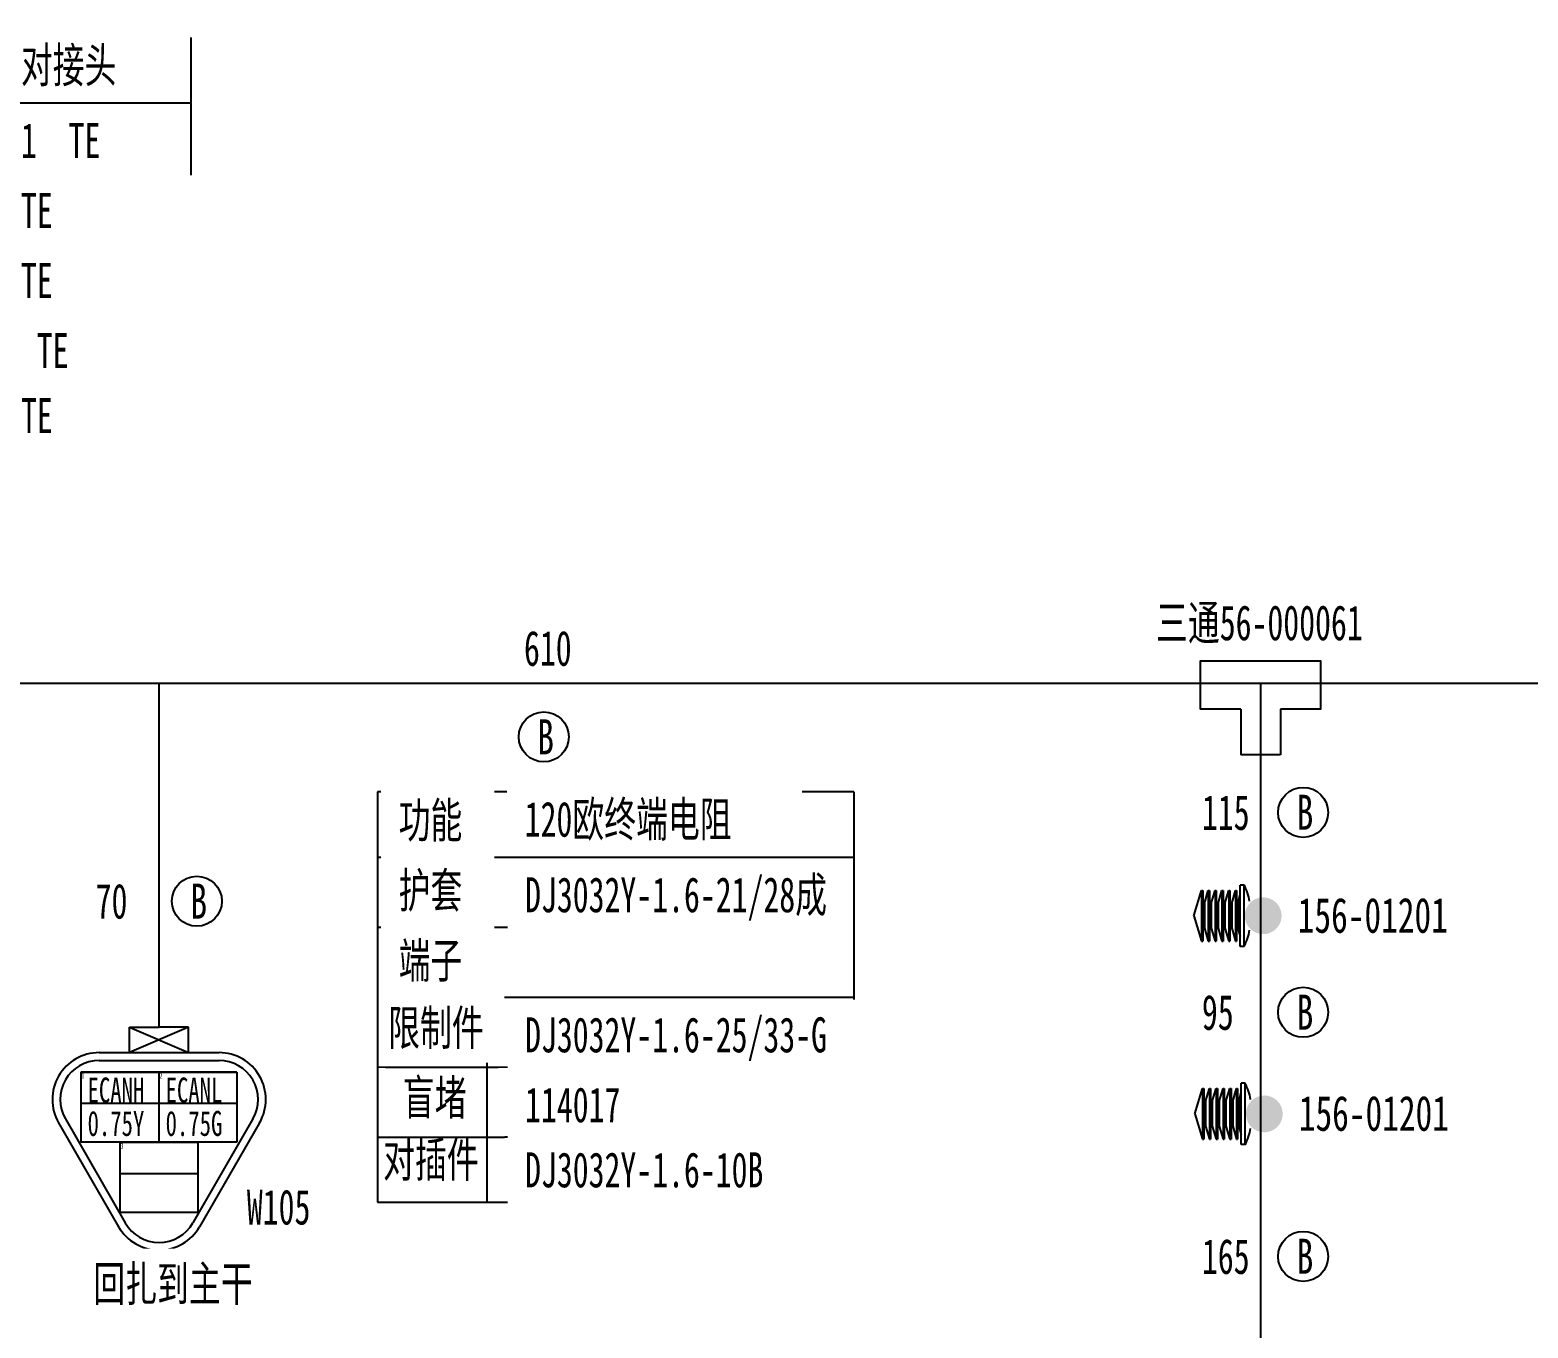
# Model space of a CAD drawing. Header units: millimetres. Extents: x 3853 to 7217, y 3585 to 4426.
# Drawn here: x 5611 to 5760.7, y 3745.2 to 3874.9 of the extents above; entities that cross this region are included whole.
import ezdxf

# ---------------------------------------------------------------- set-up
doc = ezdxf.new("R2010")
doc.units = ezdxf.units.MM
doc.layers.get('0').update_dxf_attribs({"lineweight": 25})
doc.layers.add('_0', color=7, linetype='Continuous', lineweight=25)
doc.layers.add('图框层', color=7, linetype='Continuous', lineweight=25)
doc.styles.get("Standard").update_dxf_attribs({"font": ''})
doc.styles.add('仿宋体', font='', dxfattribs={"width": 0.7, "height": 3.5})
doc.styles.add('标准', font='', dxfattribs={"width": 0.667})
doc.styles.get('Standard').set_extended_font_data('SimSun')
doc.styles.get('仿宋体').set_extended_font_data('SimSun')
doc.styles.get('标准').set_extended_font_data('SimSun')

msp = doc.modelspace()

# ---------------------------------------------------------------- hatches: boundary and pattern name
h = msp.add_hatch(color=0)
h.dxf.hatch_style = 1
edge = h.paths.add_edge_path()
edge.add_arc((5734.28, 3786.36), 1.84, 90, 450)
h = msp.add_hatch(color=0)
h.dxf.hatch_style = 1
edge = h.paths.add_edge_path()
edge.add_arc((5734.39, 3766.56), 1.84, 90, 450)

# ---------------------------------------------------------------- linework, layer by layer
at = {"color": 0}
for p, q in [((5727.35, 3786.36), (5728.11, 3788.89)), ((5728.11, 3788.89), (5728.11, 3787.57)), ((5728.11, 3788.89), (5728.23, 3788.89)), ((5728.23, 3788.89), (5728.23, 3783.83)), ((5728.41, 3787.6), (5728.79, 3788.89)), ((5728.79, 3788.89), (5728.79, 3787.57)), ((5728.79, 3788.89), (5728.91, 3788.89)), ((5728.91, 3788.89), (5728.91, 3783.83)), ((5729.09, 3787.6), (5729.47, 3788.89)), ((5729.47, 3788.89), (5729.47, 3787.57)), ((5729.47, 3788.89), (5729.59, 3788.89)), ((5729.59, 3788.89), (5729.59, 3783.83)), ((5729.77, 3787.6), (5730.15, 3788.89)), ((5730.15, 3788.89), (5730.15, 3787.57)), ((5730.15, 3788.89), (5730.27, 3788.89)), ((5730.27, 3788.89), (5730.27, 3783.83)), ((5730.45, 3787.6), (5730.83, 3788.89)), ((5730.83, 3788.89), (5730.83, 3787.57)), ((5730.83, 3788.89), (5730.95, 3788.89)), ((5730.95, 3788.89), (5730.95, 3783.83)), ((5731.13, 3787.6), (5731.51, 3788.89)), ((5731.51, 3788.89), (5731.51, 3787.57)), ((5731.51, 3788.89), (5731.61, 3788.89)), ((5731.61, 3788.89), (5731.61, 3783.83)), ((5731.73, 3787.6), (5731.98, 3788.45)), ((5732.38, 3789.43), (5731.98, 3789.43)), ((5731.98, 3783.29), (5731.98, 3789.43)), ((5732.38, 3783.29), (5732.38, 3789.43)), ((5728.11, 3787.57), (5728.11, 3783.83)), ((5728.23, 3787.6), (5728.41, 3787.6)), ((5728.41, 3787.6), (5728.41, 3785.12)), ((5728.79, 3787.57), (5728.79, 3783.83)), ((5728.91, 3787.6), (5729.09, 3787.6)), ((5729.09, 3787.6), (5729.09, 3785.12)), ((5729.47, 3787.57), (5729.47, 3783.83)), ((5729.59, 3787.6), (5729.77, 3787.6)), ((5729.77, 3787.6), (5729.77, 3785.12)), ((5730.15, 3787.57), (5730.15, 3783.83)), ((5730.27, 3787.6), (5730.45, 3787.6)), ((5730.45, 3787.6), (5730.45, 3785.12)), ((5730.83, 3787.57), (5730.83, 3783.83)), ((5730.95, 3787.6), (5731.13, 3787.6)), ((5731.13, 3787.6), (5731.13, 3785.12)), ((5731.51, 3787.57), (5731.51, 3783.83)), ((5731.61, 3787.6), (5731.73, 3787.6)), ((5731.73, 3787.6), (5731.73, 3785.12)), ((5727.35, 3786.36), (5728.11, 3783.83)), ((5728.23, 3785.12), (5728.41, 3785.12)), ((5728.41, 3785.12), (5728.79, 3783.83)), ((5728.91, 3785.12), (5729.09, 3785.12)), ((5729.09, 3785.12), (5729.47, 3783.83)), ((5729.59, 3785.12), (5729.77, 3785.12)), ((5729.77, 3785.12), (5730.15, 3783.83)), ((5730.27, 3785.12), (5730.45, 3785.12)), ((5730.45, 3785.12), (5730.83, 3783.83)), ((5730.95, 3785.12), (5731.13, 3785.12)), ((5731.13, 3785.12), (5731.51, 3783.83)), ((5731.61, 3785.12), (5731.73, 3785.12)), ((5731.73, 3785.12), (5731.98, 3784.27)), ((5728.11, 3783.83), (5728.23, 3783.83)), ((5728.79, 3783.83), (5728.91, 3783.83)), ((5729.47, 3783.83), (5729.59, 3783.83)), ((5730.15, 3783.83), (5730.27, 3783.83)), ((5730.83, 3783.83), (5730.95, 3783.83)), ((5731.51, 3783.83), (5731.61, 3783.83)), ((5732.38, 3783.29), (5731.98, 3783.29)), ((5727.46, 3766.56), (5728.22, 3769.1)), ((5728.22, 3769.1), (5728.22, 3767.78)), ((5728.22, 3769.1), (5728.34, 3769.1)), ((5728.34, 3769.1), (5728.34, 3764.03)), ((5728.51, 3767.81), (5728.9, 3769.1)), ((5728.9, 3769.1), (5728.9, 3767.78)), ((5728.9, 3769.1), (5729.02, 3769.1)), ((5729.02, 3769.1), (5729.02, 3764.03)), ((5729.19, 3767.81), (5729.58, 3769.1)), ((5729.58, 3769.1), (5729.58, 3767.78)), ((5729.58, 3769.1), (5729.7, 3769.1)), ((5729.7, 3769.1), (5729.7, 3764.03)), ((5729.87, 3767.81), (5730.26, 3769.1)), ((5730.26, 3769.1), (5730.26, 3767.78)), ((5730.26, 3769.1), (5730.38, 3769.1)), ((5730.38, 3769.1), (5730.38, 3764.03)), ((5730.55, 3767.81), (5730.94, 3769.1)), ((5730.94, 3769.1), (5730.94, 3767.78)), ((5730.94, 3769.1), (5731.06, 3769.1)), ((5731.06, 3769.1), (5731.06, 3764.03)), ((5731.23, 3767.81), (5731.62, 3769.1)), ((5731.62, 3769.1), (5731.62, 3767.78)), ((5731.62, 3769.1), (5731.72, 3769.1)), ((5731.72, 3769.1), (5731.72, 3764.03)), ((5732.49, 3769.64), (5732.09, 3769.64)), ((5732.09, 3763.49), (5732.09, 3769.64)), ((5732.49, 3763.49), (5732.49, 3769.64)), ((5728.22, 3767.78), (5728.22, 3764.03)), ((5728.34, 3767.81), (5728.51, 3767.81)), ((5728.51, 3767.81), (5728.51, 3765.32)), ((5728.9, 3767.78), (5728.9, 3764.03)), ((5729.02, 3767.81), (5729.19, 3767.81)), ((5729.19, 3767.81), (5729.19, 3765.32)), ((5729.58, 3767.78), (5729.58, 3764.03)), ((5729.7, 3767.81), (5729.87, 3767.81)), ((5729.87, 3767.81), (5729.87, 3765.32)), ((5730.26, 3767.78), (5730.26, 3764.03)), ((5730.38, 3767.81), (5730.55, 3767.81)), ((5730.55, 3767.81), (5730.55, 3765.32)), ((5730.94, 3767.78), (5730.94, 3764.03)), ((5731.06, 3767.81), (5731.23, 3767.81)), ((5731.23, 3767.81), (5731.23, 3765.32)), ((5731.62, 3767.78), (5731.62, 3764.03)), ((5731.72, 3767.81), (5731.84, 3767.81)), ((5731.84, 3767.81), (5732.09, 3768.65)), ((5731.84, 3767.81), (5731.84, 3765.32)), ((5727.46, 3766.56), (5728.22, 3764.03)), ((5728.34, 3765.32), (5728.51, 3765.32)), ((5728.51, 3765.32), (5728.9, 3764.03)), ((5729.02, 3765.32), (5729.19, 3765.32)), ((5729.19, 3765.32), (5729.58, 3764.03)), ((5729.7, 3765.32), (5729.87, 3765.32)), ((5729.87, 3765.32), (5730.26, 3764.03)), ((5730.38, 3765.32), (5730.55, 3765.32)), ((5730.55, 3765.32), (5730.94, 3764.03)), ((5731.06, 3765.32), (5731.23, 3765.32)), ((5731.23, 3765.32), (5731.62, 3764.03)), ((5731.72, 3765.32), (5731.84, 3765.32)), ((5731.84, 3765.32), (5732.09, 3764.48)), ((5728.22, 3764.03), (5728.34, 3764.03)), ((5728.9, 3764.03), (5729.02, 3764.03)), ((5729.58, 3764.03), (5729.7, 3764.03)), ((5730.26, 3764.03), (5730.38, 3764.03)), ((5730.94, 3764.03), (5731.06, 3764.03)), ((5731.62, 3764.03), (5731.72, 3764.03)), ((5732.49, 3763.49), (5732.09, 3763.49))]:
    msp.add_line(p, q, dxfattribs=at)
for p, q in [((5626.87, 3775.21), (5620.97, 3772.68)), ((5620.97, 3775.21), (5626.87, 3772.68)), ((5620.97, 3775.21), (5623.92, 3775.21)), ((5620.97, 3772.68), (5620.97, 3775.21)), ((5626.87, 3775.21), (5623.92, 3775.21)), ((5626.87, 3772.68), (5626.87, 3775.21)), ((5617.93, 3772.68), (5629.91, 3772.68)), ((5617.93, 3771.9), (5629.91, 3771.9)), ((5620.97, 3772.68), (5626.87, 3772.68)), ((5623.9, 3770.74), (5616.1, 3770.74)), ((5616.1, 3770.74), (5616.1, 3763.72)), ((5616.1, 3770.74), (5623.9, 3770.74)), ((5631.7, 3770.74), (5623.9, 3770.74)), ((5623.9, 3770.74), (5623.9, 3763.72)), ((5623.9, 3770.74), (5631.7, 3770.74)), ((5623.9, 3770.74), (5623.9, 3763.72)), ((5631.7, 3770.74), (5631.7, 3763.72)), ((5616.1, 3767.62), (5623.9, 3767.62)), ((5623.9, 3767.62), (5631.7, 3767.62)), ((5614.55, 3766.05), (5620.54, 3755.67)), ((5633.29, 3766.05), (5627.3, 3755.67)), ((5613.87, 3765.66), (5619.87, 3755.28)), ((5633.96, 3765.66), (5627.97, 3755.28)), ((5623.9, 3763.72), (5616.1, 3763.72)), ((5627.8, 3763.72), (5620, 3763.72)), ((5620, 3763.72), (5620, 3756.7)), ((5620, 3763.72), (5627.8, 3763.72)), ((5631.7, 3763.72), (5623.9, 3763.72)), ((5627.8, 3763.72), (5627.8, 3756.7)), ((5620, 3760.6), (5627.8, 3760.6)), ((5627.8, 3756.7), (5620, 3756.7))]:
    msp.add_line(p, q)
for centre, start, end in [((5725.84, 3786.36), 11.537, 25.1507), ((5725.84, 3786.36), 334.8493, 348.463), ((5725.94, 3766.56), 11.537, 25.1507), ((5725.94, 3766.56), 334.8493, 348.463)]:
    msp.add_arc(centre, 7.23, start, end, dxfattribs=at)
for centre, radius, start, end in [((5617.93, 3768), 4.68, 90, 210), ((5617.93, 3768), 3.9, 90, 210), ((5629.91, 3768), 4.68, 330, 90), ((5629.91, 3768), 3.9, 330, 90), ((5623.92, 3757.62), 3.9, 210, 330), ((5623.92, 3757.62), 4.68, 210, 330)]:
    msp.add_arc(centre, radius, start, end)
at = {"layer": '_0', "color": 0, "linetype": 'ByBlock', "lineweight": -3}
for p, q in [((5627.09, 3874.11), (5579.49, 3874.11)), ((5579.47, 3860.61), (5627.09, 3860.61)), ((5579.48, 3853.61), (5627.09, 3853.61)), ((5579.49, 3853.61), (5627.09, 3853.61)), ((5579.49, 3846.61), (5627.09, 3846.62)), ((5627.08, 3839.62), (5579.47, 3839.62)), ((5579.49, 3839.62), (5627.09, 3839.63)), ((6170.97, 3809.56), (5520.84, 3809.56)), ((5732.03, 3807.02), (5732.03, 3802.44)), ((5736.01, 3807.02), (5736.01, 3802.44)), ((5736.01, 3802.44), (5732.03, 3802.44)), ((5693.36, 3798.73), (5645.75, 3798.73)), ((5645.74, 3785.23), (5693.36, 3785.23)), ((5645.75, 3778.23), (5693.36, 3778.23)), ((5645.75, 3778.23), (5693.36, 3778.23)), ((5693.35, 3764.24), (5645.74, 3764.24))]:
    msp.add_line(p, q, dxfattribs=at)
at = {"layer": '_0', "color": 0}
for p, q in [((5579.49, 3867.61), (5627.09, 3867.59)), ((5579.47, 3833.12), (5627.08, 3833.1)), ((5645.75, 3792.23), (5693.36, 3792.22)), ((5645.74, 3757.74), (5693.35, 3757.73))]:
    msp.add_line(p, q, dxfattribs=at)
at = {"layer": '_0', "lineweight": -3}
for p, q in [((5623.92, 3775.21), (5623.92, 3809.56)), ((5734.02, 3809.56), (5734.02, 3727.45))]:
    msp.add_line(p, q, dxfattribs=at)
at = {"layer": '_0', "color": 0, "linetype": 'ByBlock', "lineweight": -3}
msp.add_lwpolyline([(5732.03, 3807.02), (5728.02, 3807.02), (5728.02, 3811.85), (5740.02, 3811.85), (5740.02, 3807.02), (5736.01, 3807.02)], dxfattribs=at)
at = {"layer": '_0', "linetype": 'ByBlock', "lineweight": -3}
msp.add_circle((5662.37, 3804.23), 2.5, dxfattribs=at)
at = {"layer": '_0', "color": 0, "linetype": 'ByBlock', "lineweight": -3}
for centre in [(5738.27, 3796.69), (5627.7, 3787.81), (5738.27, 3776.71), (5738.27, 3752.32)]:
    msp.add_circle(centre, 2.5, dxfattribs=at)

# ---------------------------------------------------------------- texts
at = {"width": 0.6}
for s, p in [('1', (5616.17, 3770.1)), ('2', (5623.97, 3770.1)), ('3', (5620.07, 3763.08))]:
    msp.add_text(s, height=0.585, dxfattribs=at).set_placement(p)
at = {"layer": '_0', "linetype": 'ByBlock', "lineweight": -3, "insert": (5660.39, 3814.84), "char_height": 3.5, "width": 6.8009, "attachment_point": 1, "style": '标准'}
msp.add_mtext('610', dxfattribs=at)
at = {"layer": '_0', "linetype": 'ByBlock', "lineweight": -3, "insert": (5661.72, 3805.99), "char_height": 3.5, "attachment_point": 1, "style": '标准'}
msp.add_mtext('{\\W0.7;B}', dxfattribs=at)
at = {"layer": '_0', "color": 0, "linetype": 'ByBlock', "lineweight": -3, "char_height": 3.5, "attachment_point": 1, "style": '标准'}
for s, insert, width in [('115', (5728.15, 3798.44), 5.8687), ('70', (5617.58, 3789.57), 15.1586), ('95', (5728.15, 3778.46), 5.8687), ('W105', (5632.69, 3759), 15.1586), ('165', (5728.15, 3754.07), 5.8687)]:
    msp.add_mtext(s, dxfattribs=dict(at, insert=insert, width=width))
for insert in [(5737.62, 3798.45), (5627.05, 3789.57), (5737.62, 3778.47), (5737.62, 3754.08)]:
    msp.add_mtext('{\\W0.7;B}', dxfattribs=dict(at, insert=insert))
at = {"layer": '_0', "color": 0, "char_height": 2.5, "width": 4.9731, "attachment_point": 1, "style": '标准'}
for s, insert in [('\\pxsm0.8,qc,t0.32;{\\fFangSong_GB2312|b0|i0|c134|p2;ECANH\\P0.75Y}', (5617.12, 3770.19)), ('\\pxsm0.8,qc,t0.32;{\\fFangSong_GB2312|b0|i0|c134|p2;ECANL\\P0.75G}', (5624.92, 3770.19))]:
    msp.add_mtext(s, dxfattribs=dict(at, insert=insert))
at = {"layer": '图框层', "color": 0, "char_height": 3.5, "width": 10.611, "attachment_point": 1, "style": '仿宋体'}
for insert in [(5737.73, 3788.16), (5737.84, 3768.37)]:
    msp.add_mtext('{\\f仿宋_GB2312|b0|i0|c134|p2;156-01201}', dxfattribs=dict(at, insert=insert))

# ---------------------------------------------------------------- next in the draw order: texts
at = {"layer": '_0', "color": 0, "char_height": 3.5, "attachment_point": 1, "style": '标准', "bg_fill": 2}
for s, insert, width in [('{\\fFangSong_GB2312|b0|i0|c134|p2;发动机线束对接头}', (5594.19, 3873.13), 32.2937), ('\\pxqc;{\\fFangSong_GB2312|b0|i0|c134|p2;三通56-000061}', (5723.63, 3817.39), 20.5328), ('{\\fFangSong_GB2312|b0|i0|c134|p2;120欧终端电阻}', (5660.46, 3797.76), 25.971), ('{\\fFangSong_GB2312|b0|i0|c134|p2;盲堵}', (5648.28, 3769.95), 7.8037)]:
    msp.add_mtext(s, dxfattribs=dict(at, insert=insert, width=width))
at = {"layer": '_0', "color": 1, "insert": (5617.35, 3751.34), "char_height": 3.5, "width": 25.971, "attachment_point": 1, "style": '标准', "bg_fill": 2}
msp.add_mtext('{\\fFangSong_GB2312|b0|i0|c134|p2;回扎到主干}', dxfattribs=at)

# ---------------------------------------------------------------- next in the draw order: linework, layer by layer
at = {"layer": '_0', "color": 0, "linetype": 'ByBlock', "lineweight": -3}
msp.add_line((5645.75, 3771.23), (5693.36, 3771.25), dxfattribs=at)

# ---------------------------------------------------------------- next in the draw order: texts
at = {"layer": '_0', "color": 0, "char_height": 3.5, "attachment_point": 1, "style": '标准', "bg_fill": 2}
for s, insert, width in [('{\\fFangSong_GB2312|b0|i0|c134|p2;1-1418469-1  TE}', (5594.23, 3865.59), 35.8921), ('{\\fFangSong_GB2312|b0|i0|c134|p2;DJ3032Y-1.6-21/28成}', (5660.5, 3790.21), 35.8921), ('{\\fFangSong_GB2312|b0|i0|c134|p2;对插件}', (5646.31, 3763.75), 10.412)]:
    msp.add_mtext(s, dxfattribs=dict(at, insert=insert, width=width))

# ---------------------------------------------------------------- next in the draw order: linework, layer by layer
at = {"layer": '_0', "lineweight": -3}
for p, q in [((5627.09, 3874.11), (5627.08, 3833.1)), ((5693.36, 3798.73), (5693.35, 3757.73))]:
    msp.add_line(p, q, dxfattribs=at)
at = {"layer": '_0', "color": 0, "linetype": 'ByBlock', "lineweight": -3}
for p, q in [((5656.66, 3798.73), (5656.67, 3757.74)), ((5645.76, 3764.24), (5693.36, 3764.26))]:
    msp.add_line(p, q, dxfattribs=at)
at = {"layer": '_0', "color": 0, "lineweight": -3}
msp.add_line((5645.74, 3764.24), (5645.74, 3757.74), dxfattribs=at)

# ---------------------------------------------------------------- next in the draw order: texts
at = {"layer": '_0', "color": 0, "char_height": 3.5, "attachment_point": 1, "style": '标准', "bg_fill": 2}
for s, insert, width in [('{\\fFangSong_GB2312|b0|i0|c134|p2;1241380-1 TE}', (5594.23, 3858.59), 35.8921), ('{\\fFangSong_GB2312|b0|i0|c134|p2;功能}', (5647.86, 3797.65), 7.8037), ('{\\fFangSong_GB2312|b0|i0|c134|p2;DJ3032Y-1.6-10B}', (5660.5, 3762.72), 35.8921)]:
    msp.add_mtext(s, dxfattribs=dict(at, insert=insert, width=width))

# ---------------------------------------------------------------- next in the draw order: texts
for s, insert, width in [('{\\fFangSong_GB2312|b0|i0|c134|p2;964972-1  TE}', (5594.23, 3851.59), 35.8921), ('{\\fFangSong_GB2312|b0|i0|c134|p2;护套}', (5647.86, 3790.65), 7.8037)]:
    msp.add_mtext(s, dxfattribs=dict(at, insert=insert, width=width))

# ---------------------------------------------------------------- next in the draw order: linework, layer by layer
at = {"layer": '_0', "color": 0, "lineweight": -3}
msp.add_line((5645.75, 3798.73), (5645.75, 3792.23), dxfattribs=at)

# ---------------------------------------------------------------- next in the draw order: texts
at = {"layer": '_0', "color": 0, "char_height": 3.5, "attachment_point": 1, "style": '标准', "bg_fill": 2}
for s, insert, width in [('{\\fFangSong_GB2312|b0|i0|c134|p2;1394132-1  TE}', (5594.23, 3844.59), 35.8921), ('{\\fFangSong_GB2312|b0|i0|c134|p2;端子}', (5647.86, 3783.65), 7.8037)]:
    msp.add_mtext(s, dxfattribs=dict(at, insert=insert, width=width))

# ---------------------------------------------------------------- next in the draw order: linework, layer by layer
at = {"layer": '_0', "color": 0, "lineweight": -3}
msp.add_line((5645.75, 3792.23), (5645.75, 3785.23), dxfattribs=at)

# ---------------------------------------------------------------- next in the draw order: texts
at = {"layer": '_0', "color": 0, "char_height": 3.5, "attachment_point": 1, "style": '标准', "bg_fill": 2}
for s, insert, width in [('{\\fFangSong_GB2312|b0|i0|c134|p2;185792-1  TE}', (5594.24, 3838.09), 35.8921), ('{\\fFangSong_GB2312|b0|i0|c134|p2;限制件}', (5646.81, 3776.92), 9.8578)]:
    msp.add_mtext(s, dxfattribs=dict(at, insert=insert, width=width))

# ---------------------------------------------------------------- next in the draw order: linework, layer by layer
at = {"layer": '_0', "color": 0, "lineweight": -3}
for p, q in [((5645.75, 3785.23), (5645.75, 3778.23)), ((5645.75, 3778.23), (5645.75, 3771.23)), ((5645.75, 3771.23), (5645.76, 3764.24))]:
    msp.add_line(p, q, dxfattribs=at)

# ---------------------------------------------------------------- next in the draw order: texts
at = {"layer": '_0', "color": 0, "insert": (5660.5, 3776.21), "char_height": 3.5, "width": 35.8921, "attachment_point": 1, "style": '标准', "bg_fill": 2}
msp.add_mtext('{\\fFangSong_GB2312|b0|i0|c134|p2;DJ3032Y-1.6-25/33-G}', dxfattribs=at)

# ---------------------------------------------------------------- next in the draw order: texts
at = {"layer": '_0', "color": 0, "insert": (5660.5, 3769.22), "char_height": 3.5, "width": 35.8921, "attachment_point": 1, "style": '标准', "bg_fill": 2}
msp.add_mtext('{\\fFangSong_GB2312|b0|i0|c134|p2;114017}', dxfattribs=at)

doc.saveas('drawing.dxf')
